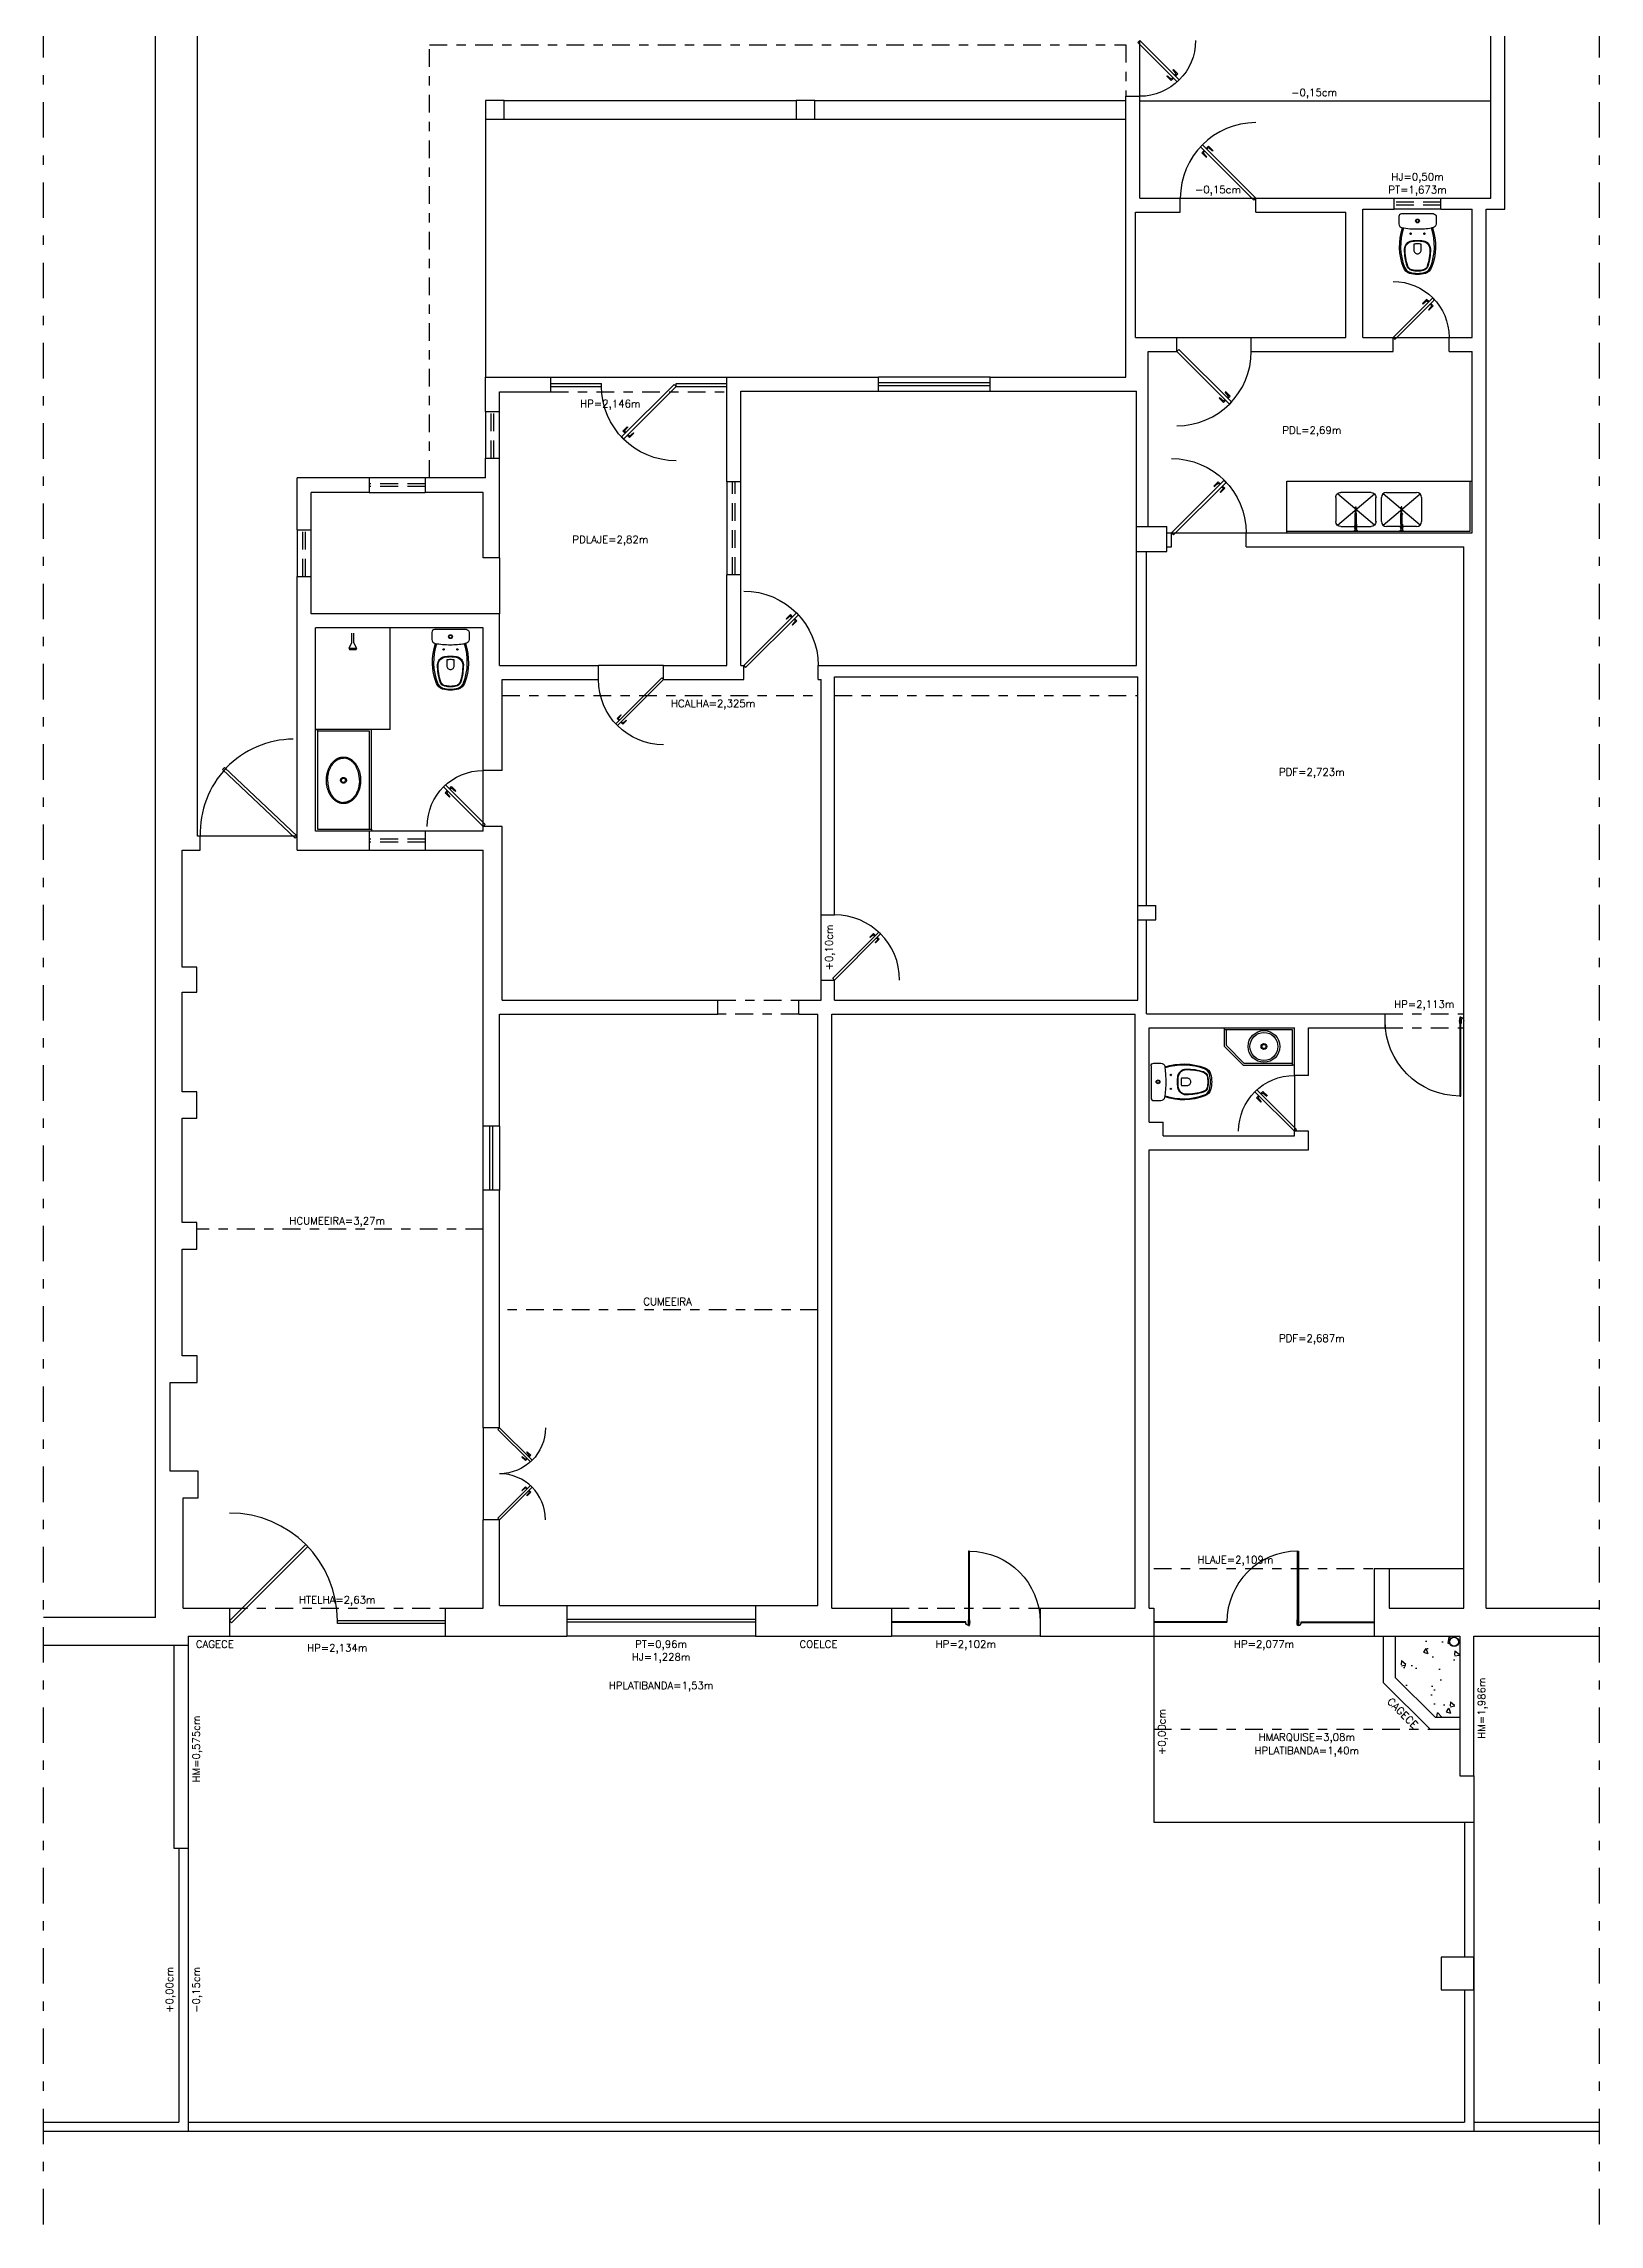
# Model space of a CAD drawing. Header units: millimetres. Extents: x 1974 to 2225, y 1614 to 1800.
# Drawn here: x 2006.59 to 2023.3, y 1619.16 to 1642.58 of the extents above; entities that cross this region are included whole.
import ezdxf
from ezdxf.enums import TextEntityAlignment as Align

# ---------------------------------------------------------------- set-up
doc = ezdxf.new("R2010")
doc.units = ezdxf.units.MM
doc.header["$LTSCALE"] = 0.03
doc.linetypes.add('DASHDOT', pattern=[25.4, 12.7, -6.35, 0, -6.35])
doc.linetypes.add('HIDDEN', pattern=[9.525, 6.35, -3.175])
for name, color, linetype in [('BANCADAS', 5, 'Continuous'), ('BLOCOS', 5, 'Continuous'), ('Esquadrias', 3, 'Continuous'), ('LOUÇAS E METAIS', 5, 'Continuous'), ('PL1', 1, 'Continuous'), ('PL2', 2, 'Continuous'), ('PL250', 250, 'Continuous'), ('PL251', 251, 'Continuous'), ('PL3', 3, 'Continuous'), ('PL4', 4, 'Continuous'), ('PL5', 5, 'Continuous'), ('PL6', 6, 'Continuous'), ('Projeção', 250, 'HIDDEN'), ('Texto', 4, 'Continuous'), ('Vegetação', 84, 'Continuous')]:
    doc.layers.add(name, color=color, linetype=linetype)
doc.styles.add('COTA50', font='ROMANS.shx', dxfattribs={"height": 0.08})

# ---------------------------------------------------------------- blocks, each defined once
blk = doc.blocks.new('porta de vidro.80.01')
at = {"layer": 'Esquadrias', "color": 6}
for p, q in [((-0.045, -0.025), (-0.045, 0.025)), ((-0.045, 0.025), (-0.042, 0.025)), ((-0.029, 0.025), (-0.032, 0.025)), ((-0.029, -0.025), (-0.029, 0.025)), ((-0.042, -0.025), (-0.045, -0.025)), ((-0.029, -0.025), (-0.032, -0.025))]:
    blk.add_line(p, q, dxfattribs=at)
at = {"layer": 'Esquadrias'}
blk.add_lwpolyline([(-0.032, 0.763), (-0.032, -0.037), (-0.042, -0.037), (-0.042, 0.763)], close=True, dxfattribs=at)
at = {"layer": 'Esquadrias', "color": 6}
for points in [[(-0.046, -0.005), (-0.045, -0.005), (-0.045, 0.005), (-0.046, 0.005)], [(-0.028, -0.005), (-0.029, -0.005), (-0.029, 0.005), (-0.028, 0.005)]]:
    blk.add_lwpolyline(points, close=True, dxfattribs=at)
blk.add_circle((-0.037, 0), 0.00294, dxfattribs=at)
at = {"layer": 'Esquadrias', "color": 250}
for centre, radius, start, end in [((-0.037, 0), 0.763, 90.3775, 179.9991), ((-0.038, 0), 0.0375, 278.5833, 359.4644)]:
    blk.add_arc(centre, radius, start, end, dxfattribs=at)
blk = doc.blocks.new('PORTA60E')
at = {"layer": 'Esquadrias'}
for p, q in [((-0.445, 0.403), (-0.424, 0.424)), ((-0.021, -0.021), (-0.445, 0.403)), ((-0.405, 0.362), (-0.429, 0.338)), ((-0.429, 0.338), (-0.383, 0.292)), ((-0.424, 0.424), (0, 0)), ((-0.398, 0.355), (-0.415, 0.339)), ((-0.415, 0.339), (-0.379, 0.297)), ((-0.384, 0.384), (-0.359, 0.408)), ((-0.383, 0.292), (-0.379, 0.297)), ((-0.377, 0.377), (-0.36, 0.393)), ((-0.36, 0.393), (-0.318, 0.357)), ((-0.359, 0.408), (-0.313, 0.362)), ((-0.313, 0.362), (-0.318, 0.357)), ((0, 0), (-0.021, -0.021))]:
    blk.add_line(p, q, dxfattribs=at)
at = {"layer": 'Esquadrias', "color": 250}
blk.add_arc((0, 0), 0.6, 90, 180, dxfattribs=at)
blk = doc.blocks.new('PORTA70E')
at = {"layer": 'Esquadrias'}
for p, q in [((-0.514, 0.476), (-0.495, 0.495)), ((-0.019, -0.019), (-0.514, 0.476)), ((-0.495, 0.495), (0, 0)), ((-0.459, 0.459), (-0.438, 0.481)), ((-0.438, 0.481), (-0.398, 0.44)), ((-0.478, 0.441), (-0.499, 0.42)), ((-0.499, 0.42), (-0.459, 0.379)), ((-0.472, 0.435), (-0.487, 0.42)), ((-0.487, 0.42), (-0.455, 0.383)), ((-0.459, 0.379), (-0.455, 0.383)), ((-0.453, 0.453), (-0.439, 0.468)), ((-0.439, 0.468), (-0.402, 0.436)), ((-0.398, 0.44), (-0.402, 0.436)), ((0, 0), (-0.019, -0.019))]:
    blk.add_line(p, q, dxfattribs=at)
at = {"layer": 'Esquadrias', "color": 250}
blk.add_arc((0, 0), 0.7, 90, 180, dxfattribs=at)
blk = doc.blocks.new('PORTA80D')
at = {"layer": 'Esquadrias'}
for p, q in [((-0.587, 0.544), (-0.566, 0.566)), ((-0.021, -0.021), (-0.587, 0.544)), ((-0.546, 0.504), (-0.571, 0.48)), ((-0.571, 0.48), (-0.525, 0.434)), ((-0.566, 0.566), (0, 0)), ((-0.539, 0.497), (-0.556, 0.48)), ((-0.556, 0.48), (-0.52, 0.438)), ((-0.525, 0.525), (-0.501, 0.549)), ((-0.518, 0.518), (-0.501, 0.535)), ((-0.501, 0.549), (-0.455, 0.503)), ((-0.501, 0.535), (-0.459, 0.499)), ((-0.455, 0.503), (-0.459, 0.499)), ((-0.525, 0.434), (-0.52, 0.438)), ((0, 0), (-0.021, -0.021))]:
    blk.add_line(p, q, dxfattribs=at)
at = {"layer": 'Esquadrias', "color": 250}
blk.add_arc((0, 0), 0.8, 90, 180, dxfattribs=at)
blk = doc.blocks.new('chuveiro.01')
at = {"layer": 'LOUÇAS E METAIS', "color": 250, "linetype": 'HIDDEN', "ltscale": 0.2}
for p, q in [((-0.04, -0.22), (-0.011, -0.158)), ((-0.04, -0.22), (-0.04, -0.224)), ((-0.04, -0.22), (0.04, -0.22)), ((-0.032, -0.232), (0.032, -0.232)), ((-0.011, -0.158), (-0.011, 0)), ((0.011, -0.158), (0.011, 0)), ((0.04, -0.22), (0.011, -0.158)), ((0.04, -0.22), (0.04, -0.224))]:
    blk.add_line(p, q, dxfattribs=at)
for centre, start, end in [((-0.032, -0.224), 180, 270), ((0.032, -0.224), 270, 0)]:
    blk.add_arc(centre, 0.008, start, end, dxfattribs=at)
blk = doc.blocks.new('CP828_p')
at = {"layer": 'PL250'}
blk.add_lwpolyline([(0.15, -0.151, -0.171417), (0.14, -0.573, -0.234797), (0.082, -0.627, -0.071727), (0, -0.639, -0.071727), (-0.081, -0.627, -0.234797), (-0.14, -0.573, -0.171398), (-0.149, -0.151)], format="xyb", dxfattribs=at)
for points in [[(-0.074, -0.205, 1), (-0.074, -0.22, 1)], [(0.075, -0.205, 1), (0.075, -0.22, 1)], [(-0.063, -0.289, 0.368101), (-0.138, -0.377, 0.078177), (-0.11, -0.562, 0.263585), (-0.06, -0.608, 0.057686), (0, -0.615, 0.057686), (0.061, -0.608, 0.263585), (0.11, -0.562, 0.078177), (0.139, -0.377, 0.368101), (0.063, -0.289, 0.039348), (0, -0.284, 0.039347)], [(-0.04, -0.326, -0.050382), (0, -0.322, -0.050382), (0.04, -0.326), (0.04, -0.388, -0.414214), (0, -0.428, -0.414214), (-0.04, -0.388)]]:
    blk.add_lwpolyline(points, format="xyb", close=True, dxfattribs=at)
at = {"layer": 'PL5'}
for points in [[(-0.171, 0, 0.4201), (-0.201, -0.029), (-0.201, -0.106, 0.366337), (-0.164, -0.148, 0.000875), (-0.161, -0.149)], [(0.171, 0, -0.4201), (0.201, -0.029), (0.201, -0.106, -0.366337), (0.165, -0.148)], [(-0.161, -0.149, 0.003054), (-0.149, -0.151)], [(0.168, -0.148, -0.042746), (0, -0.162, -0.037874), (-0.149, -0.151)]]:
    blk.add_lwpolyline(points, format="xyb", dxfattribs=at)
at = {"layer": 'PL5', "ltscale": 0.001155}
blk.add_lwpolyline([(-0.171, 0), (0.171, 0)], dxfattribs=at)
at = {"layer": 'PL5'}
blk.add_lwpolyline([(0, -0.06, 1), (0, -0.091, 1)], format="xyb", close=True, dxfattribs=at)
at = {"layer": 'PL6'}
for points in [[(-0.161, -0.149, 0.170633), (-0.151, -0.577, 0.234797), (-0.085, -0.639, 0.071727), (0, -0.651, 0.071727), (0.085, -0.639, 0.234797), (0.151, -0.577, 0.170653), (0.161, -0.149)], [(-0.062, -0.295, 0.368101), (-0.132, -0.377, 0.078177), (-0.105, -0.56, 0.262829), (-0.06, -0.602, 0.058535), (0, -0.609, 0.057686), (0.059, -0.602, 0.263585), (0.105, -0.56, 0.078177), (0.133, -0.377, 0.368101), (0.063, -0.295, 0.039348), (0, -0.29, 0.039347), (-0.062, -0.295)]]:
    blk.add_lwpolyline(points, format="xyb", dxfattribs=at)
blk.add_lwpolyline([(0, -0.055, 1), (0, -0.096, 1)], format="xyb", close=True, dxfattribs=at)
blk = doc.blocks.new('L68_p')
at = {"layer": 'LOUÇAS E METAIS', "color": 250}
for points in [[(0, 184, 0), (-6, 183, 0), (-12, 183, 0), (-17, 183, 0), (-22, 183, 0), (-27, 182, 0), (-32, 182, 0), (-37, 182, 0), (-41, 181, 0), (-45, 180, 0), (-50, 180, 0), (-53, 179, 0), (-57, 179, 0), (-61, 178, 0), (-64, 177, 0), (-67, 177, 0), (-70, 176, 0), (-73, 176, 0), (-75, 175, 0), (-77, 174, 0), (-80, 174, 0), (-82, 173, 0), (-84, 173, 0), (-86, 172, 0), (-88, 172, 0), (-95, 170, 0), (-102, 168, 0), (-109, 165, 0), (-115, 163, 0), (-122, 160, 0), (-129, 157, 0), (-136, 154, 0), (-142, 151, 0), (-146, 149, 0), (-150, 147, 0), (-153, 145, 0), (-157, 143, 0), (-160, 141, 0), (-164, 139, 0), (-167, 137, 0), (-169, 135, 0), (-172, 133, 0), (-175, 131, 0), (-177, 130, 0), (-179, 128, 0), (-181, 126, 0), (-183, 125, 0), (-185, 123, 0), (-188, 121, 0), (-191, 118, 0), (-194, 115, 0), (-198, 112, 0), (-201, 109, 0), (-205, 105, 0), (-209, 100, 0), (-213, 96, 0), (-216, 92, 0), (-220, 87, 0), (-223, 83, 0), (-226, 78, 0), (-229, 74, 0), (-231, 69, 0), (-234, 64, 0), (-236, 60, 0), (-239, 55, 0), (-241, 50, 0), (-242, 46, 0), (-243, 42, 0), (-244, 39, 0), (-245, 37, 0), (-245, 36, 0), (-246, 35, 0), (-246, 33, 0), (-246, 31, 0), (-247, 29, 0), (-247, 27, 0), (-248, 24, 0), (-248, 21, 0), (-249, 18, 0), (-249, 15, 0), (-250, 11, 0), (-250, 8, 0), (-250, 4, 0), (-250, 0, 0)], [(-250, 0, 0), (-250, -5, 0), (-250, -9, 0), (-249, -14, 0), (-249, -18, 0), (-248, -22, 0), (-248, -26, 0), (-247, -30, 0), (-246, -33, 0), (-245, -37, 0), (-244, -41, 0), (-243, -44, 0), (-241, -48, 0), (-240, -51, 0), (-239, -54, 0), (-238, -57, 0), (-236, -60, 0), (-235, -62, 0), (-234, -65, 0), (-233, -67, 0), (-231, -69, 0), (-230, -71, 0), (-229, -73, 0), (-227, -77, 0), (-224, -81, 0), (-222, -84, 0), (-219, -88, 0), (-217, -91, 0), (-214, -95, 0), (-211, -98, 0), (-208, -101, 0), (-205, -105, 0), (-202, -108, 0), (-199, -111, 0), (-196, -114, 0), (-193, -116, 0), (-191, -119, 0), (-188, -121, 0), (-186, -123, 0), (-183, -125, 0), (-181, -126, 0), (-179, -128, 0), (-177, -129, 0), (-175, -131, 0), (-173, -133, 0), (-170, -134, 0), (-167, -136, 0), (-164, -138, 0), (-160, -141, 0), (-157, -143, 0), (-153, -145, 0), (-149, -147, 0), (-144, -150, 0), (-140, -152, 0), (-136, -154, 0), (-131, -156, 0), (-125, -159, 0), (-120, -161, 0), (-113, -163, 0), (-107, -166, 0), (-101, -168, 0), (-95, -170, 0), (-88, -172, 0), (-81, -174, 0), (-75, -175, 0), (-68, -177, 0), (-61, -178, 0), (-54, -179, 0), (-47, -180, 0), (-45, -180, 0), (-44, -181, 0), (-42, -181, 0), (-41, -181, 0), (-39, -181, 0), (-37, -181, 0), (-35, -182, 0), (-33, -182, 0), (-30, -182, 0), (-27, -182, 0), (-24, -183, 0), (-20, -183, 0), (-17, -183, 0), (-13, -183, 0), (-9, -183, 0), (-5, -183, 0), (0, -184, 0)], [(0, 31, 0), (-2, 31, 0), (-5, 31, 0), (-7, 30, 0), (-9, 29, 0), (-12, 29, 0), (-14, 27, 0), (-16, 26, 0), (-18, 25, 0), (-20, 23, 0), (-22, 21, 0), (-24, 19, 0), (-25, 17, 0), (-27, 15, 0), (-28, 13, 0), (-29, 10, 0), (-30, 8, 0), (-30, 5, 0), (-30, 3, 0), (-31, 0, 0)], [(250, 0, 0), (250, 5, 0), (250, 9, 0), (249, 14, 0), (249, 18, 0), (248, 22, 0), (248, 26, 0), (247, 30, 0), (246, 33, 0), (245, 37, 0), (244, 41, 0), (243, 44, 0), (241, 48, 0), (240, 51, 0), (239, 54, 0), (238, 57, 0), (236, 60, 0), (235, 62, 0), (234, 65, 0), (233, 67, 0), (231, 69, 0), (230, 71, 0), (229, 73, 0), (227, 77, 0), (224, 81, 0), (222, 84, 0), (219, 88, 0), (217, 91, 0), (214, 95, 0), (211, 98, 0), (208, 101, 0), (205, 105, 0), (202, 108, 0), (199, 111, 0), (196, 114, 0), (193, 116, 0), (191, 119, 0), (188, 121, 0), (186, 123, 0), (183, 125, 0), (181, 126, 0), (179, 128, 0), (177, 129, 0), (175, 131, 0), (173, 133, 0), (170, 134, 0), (167, 136, 0), (164, 138, 0), (160, 141, 0), (157, 143, 0), (153, 145, 0), (149, 147, 0), (144, 150, 0), (140, 152, 0), (136, 154, 0), (131, 156, 0), (125, 159, 0), (120, 161, 0), (113, 163, 0), (107, 166, 0), (101, 168, 0), (95, 170, 0), (88, 172, 0), (81, 174, 0), (75, 175, 0), (68, 177, 0), (61, 178, 0), (54, 179, 0), (47, 180, 0), (45, 180, 0), (44, 181, 0), (42, 181, 0), (41, 181, 0), (39, 181, 0), (37, 181, 0), (35, 182, 0), (33, 182, 0), (30, 182, 0), (27, 182, 0), (24, 183, 0), (20, 183, 0), (17, 183, 0), (13, 183, 0), (9, 183, 0), (5, 183, 0), (0, 184, 0)], [(27, 15, 0), (26, 16, 0), (25, 17, 0), (24, 19, 0), (22, 21, 0), (20, 23, 0), (18, 25, 0), (16, 26, 0), (14, 27, 0), (12, 29, 0), (9, 29, 0), (7, 30, 0), (5, 31, 0), (2, 31, 0), (0, 31, 0)], [(0, -184, 0), (6, -183, 0), (12, -183, 0), (17, -183, 0), (22, -183, 0), (27, -182, 0), (32, -182, 0), (37, -182, 0), (41, -181, 0), (45, -180, 0), (50, -180, 0), (53, -179, 0), (57, -179, 0), (61, -178, 0), (64, -177, 0), (67, -177, 0), (70, -176, 0), (73, -176, 0), (75, -175, 0), (77, -174, 0), (80, -174, 0), (82, -173, 0), (84, -173, 0), (86, -172, 0), (88, -172, 0), (95, -170, 0), (102, -168, 0), (109, -165, 0), (115, -163, 0), (122, -160, 0), (129, -157, 0), (136, -154, 0), (142, -151, 0), (146, -149, 0), (150, -147, 0), (153, -145, 0), (157, -143, 0), (160, -141, 0), (164, -139, 0), (167, -137, 0), (169, -135, 0), (172, -133, 0), (175, -131, 0), (177, -130, 0), (179, -128, 0), (181, -126, 0), (183, -125, 0), (185, -123, 0), (188, -121, 0), (191, -118, 0), (194, -115, 0), (198, -112, 0), (201, -109, 0), (205, -105, 0), (209, -100, 0), (213, -96, 0), (216, -92, 0), (220, -87, 0), (223, -83, 0), (226, -78, 0), (229, -74, 0), (231, -69, 0), (234, -64, 0), (236, -60, 0), (239, -55, 0), (241, -50, 0), (242, -46, 0), (243, -42, 0), (244, -39, 0), (245, -37, 0), (245, -36, 0), (246, -35, 0), (246, -33, 0), (246, -31, 0), (247, -29, 0), (247, -27, 0), (248, -24, 0), (248, -21, 0), (249, -18, 0), (249, -15, 0), (250, -11, 0), (250, -8, 0), (250, -4, 0), (250, 0, 0)], [(-27, -15, 0), (-26, -16, 0), (-25, -17, 0), (-24, -19, 0), (-22, -21, 0), (-20, -23, 0), (-18, -25, 0), (-16, -26, 0), (-14, -27, 0), (-12, -29, 0), (-9, -29, 0), (-7, -30, 0), (-5, -31, 0), (-2, -31, 0), (0, -31, 0)], [(0, -31, 0), (2, -31, 0), (5, -31, 0), (7, -30, 0), (9, -29, 0), (12, -29, 0), (14, -27, 0), (16, -26, 0), (18, -25, 0), (20, -23, 0), (22, -21, 0), (24, -19, 0), (25, -17, 0), (27, -15, 0), (28, -13, 0), (29, -10, 0), (30, -8, 0), (30, -5, 0), (30, -3, 0), (31, 0, 0)]]:
    blk.add_polyline3d(points, dxfattribs=at)
at = {"layer": 'LOUÇAS E METAIS', "color": 6}
for points in [[(0, 171, 0), (-8, 171, 0), (-16, 170, 0), (-24, 170, 0), (-32, 169, 0), (-39, 168, 0), (-47, 167, 0), (-54, 166, 0), (-62, 165, 0), (-69, 163, 0), (-76, 162, 0), (-83, 160, 0), (-91, 158, 0), (-98, 156, 0), (-105, 153, 0), (-113, 150, 0), (-120, 147, 0), (-127, 144, 0), (-133, 141, 0), (-140, 138, 0), (-146, 135, 0), (-152, 131, 0), (-158, 127, 0), (-164, 124, 0), (-170, 120, 0), (-175, 116, 0), (-180, 111, 0), (-185, 107, 0), (-190, 103, 0), (-194, 99, 0), (-198, 94, 0), (-202, 90, 0), (-206, 86, 0), (-209, 82, 0), (-212, 77, 0), (-216, 72, 0), (-219, 68, 0), (-221, 63, 0), (-224, 58, 0), (-226, 53, 0), (-229, 48, 0), (-230, 43, 0), (-232, 38, 0), (-234, 33, 0), (-235, 28, 0), (-236, 24, 0), (-237, 19, 0), (-237, 14, 0), (-238, 10, 0), (-238, 5, 0), (-238, 0, 0)], [(0, -171, 0), (-8, -171, 0), (-16, -170, 0), (-24, -170, 0), (-32, -169, 0), (-39, -168, 0), (-47, -167, 0), (-54, -166, 0), (-62, -165, 0), (-69, -163, 0), (-76, -162, 0), (-83, -160, 0), (-91, -158, 0), (-98, -156, 0), (-105, -153, 0), (-113, -150, 0), (-120, -147, 0), (-127, -144, 0), (-133, -141, 0), (-140, -138, 0), (-146, -135, 0), (-152, -131, 0), (-158, -127, 0), (-164, -124, 0), (-170, -120, 0), (-175, -116, 0), (-180, -111, 0), (-185, -107, 0), (-190, -103, 0), (-194, -99, 0), (-198, -94, 0), (-202, -90, 0), (-206, -86, 0), (-209, -82, 0), (-212, -77, 0), (-216, -72, 0), (-219, -68, 0), (-221, -63, 0), (-224, -58, 0), (-226, -53, 0), (-229, -48, 0), (-230, -43, 0), (-232, -38, 0), (-234, -33, 0), (-235, -28, 0), (-236, -24, 0), (-237, -19, 0), (-237, -14, 0), (-238, -10, 0), (-238, -5, 0), (-238, 0, 0)], [(0, 171, 0), (8, 171, 0), (16, 170, 0), (24, 170, 0), (32, 169, 0), (39, 168, 0), (47, 167, 0), (54, 166, 0), (62, 165, 0), (69, 163, 0), (76, 162, 0), (83, 160, 0), (91, 158, 0), (98, 156, 0), (105, 153, 0), (113, 150, 0), (120, 147, 0), (127, 144, 0), (133, 141, 0), (140, 138, 0), (146, 135, 0), (152, 131, 0), (158, 127, 0), (164, 124, 0), (170, 120, 0), (175, 116, 0), (180, 111, 0), (185, 107, 0), (190, 103, 0), (194, 99, 0), (198, 94, 0), (202, 90, 0), (206, 86, 0), (209, 82, 0), (212, 77, 0), (216, 72, 0), (219, 68, 0), (221, 63, 0), (224, 58, 0), (226, 53, 0), (229, 48, 0), (230, 43, 0), (232, 38, 0), (234, 33, 0), (235, 28, 0), (236, 24, 0), (237, 19, 0), (237, 14, 0), (238, 10, 0), (238, 5, 0), (238, 0, 0)], [(0, -171, 0), (8, -171, 0), (16, -170, 0), (24, -170, 0), (32, -169, 0), (39, -168, 0), (47, -167, 0), (54, -166, 0), (62, -165, 0), (69, -163, 0), (76, -162, 0), (83, -160, 0), (91, -158, 0), (98, -156, 0), (105, -153, 0), (113, -150, 0), (120, -147, 0), (127, -144, 0), (133, -141, 0), (140, -138, 0), (146, -135, 0), (152, -131, 0), (158, -127, 0), (164, -124, 0), (170, -120, 0), (175, -116, 0), (180, -111, 0), (185, -107, 0), (190, -103, 0), (194, -99, 0), (198, -94, 0), (202, -90, 0), (206, -86, 0), (209, -82, 0), (212, -77, 0), (216, -72, 0), (219, -68, 0), (221, -63, 0), (224, -58, 0), (226, -53, 0), (229, -48, 0), (230, -43, 0), (232, -38, 0), (234, -33, 0), (235, -28, 0), (236, -24, 0), (237, -19, 0), (237, -14, 0), (238, -10, 0), (238, -5, 0), (238, 0, 0)]]:
    blk.add_polyline3d(points, dxfattribs=at)
for start, end in [(28.6479, 208.6479), (270, 28.6479), (208.6479, 270)]:
    blk.add_arc((0, 0), 22, start, end, dxfattribs=at)
at = {"layer": 'LOUÇAS E METAIS', "color": 250}
for centre, start, end in [((-1, 0), 359.9943, 28.1745), ((1, 0), 179.9943, 208.1745)]:
    blk.add_arc(centre, 31.2, start, end, dxfattribs=at)
blk = doc.blocks.new('t')
at = {"layer": 'LOUÇAS E METAIS'}
for p, q in [((487, -47), (247, -47)), ((487, -57), (247, -57)), ((476, -43), (340, -43)), ((476, -62), (340, -62)), ((476, -41), (476, -47)), ((476, -41), (494, -41)), ((476, -57), (476, -63)), ((476, -63), (494, -63)), ((488, -45), (487, -45)), ((488, -59), (487, -59)), ((487, -59), (487, -59)), ((488, -45), (506, -45)), ((488, -59), (506, -59)), ((515, -52), (500, -37)), ((500, -67), (515, -52)), ((536, -41), (558, -41)), ((536, -63), (558, -63)), ((558, -37), (558, -68)), ((559, -36), (560, -36)), ((559, -69), (560, -69)), ((565, -27), (560, -34)), ((560, -70), (560, -34)), ((560, -70), (560, -34)), ((560, -70), (560, -34)), ((560, -69), (560, -35)), ((560, -36), (560, -68)), ((560, -36), (560, -69)), ((560, -66), (560, -38)), ((560, -62), (560, -42)), ((565, -77), (560, -70)), ((565, -77), (565, -27)), ((568, -27), (565, -27)), ((568, -77), (565, -77)), ((568, -77), (568, -27))]:
    blk.add_line(p, q, dxfattribs=at)
for radius in [11, 9.11, 7.11]:
    blk.add_circle((515, -52), radius, dxfattribs=at)
for centre, radius, start, end in [((340, -52), 12, 52.3415, 156.682), ((340, -52), 12, 203.318, 307.6585), ((340, -52), 9.5, 90, 150), ((340, -52), 9.5, 210, 270), ((494, -31), 10, 270, 292.5105), ((494, -73), 10, 67.4895, 90), ((515, -73), 37.3, 62.3826, 117.6174), ((515, -31), 37.3, 242.3826, 297.6174), ((515, -52), 13, 211.2807, 148.7193), ((536, -31), 10, 247.4895, 270), ((536, -73), 10, 90, 112.5105), ((559, -37), 1, 90, 180), ((559, -68), 1, 180, 270)]:
    blk.add_arc(centre, radius, start, end, dxfattribs=at)
blk.add_ellipse((247, -52), major_axis=(0, -4.75), ratio=0.866025, dxfattribs=at)
for major_axis, ratio, start_param, end_param in [((0, 6.75), 0.145907, 2.351393, 7.073385), ((0, -4.75), 0.103175, 0, 3.141593)]:
    blk.add_ellipse((487, -52), major_axis=major_axis, ratio=ratio, start_param=start_param, end_param=end_param, dxfattribs=at)
blk = doc.blocks.new('erwerh')
at = {"layer": 'BLOCOS', "color": 6}
for p, q in [((557523.002, 9587158.794), (557523.002, 9587159.057)), ((557523.046, 9587159.1), (557523.256, 9587159.1)), ((557523.3, 9587159.057), (557523.3, 9587158.794)), ((557523.256, 9587158.75), (557523.046, 9587158.75))]:
    blk.add_line(p, q, dxfattribs=at)
at = {"layer": 'BLOCOS', "color": 250}
for p, q in [((557523.014, 9587158.764), (557523.288, 9587159.086)), ((557523.014, 9587159.086), (557523.288, 9587158.764))]:
    blk.add_line(p, q, dxfattribs=at)
at = {"layer": 'BLOCOS', "color": 6}
for centre, start, end in [((557523.046, 9587159.057), 90, 180), ((557523.256, 9587159.057), 0, 90), ((557523.046, 9587158.794), 180, 270), ((557523.256, 9587158.794), 270, 0)]:
    blk.add_arc(centre, 0.0437, start, end, dxfattribs=at)

msp = doc.modelspace()

# ---------------------------------------------------------------- hatches: boundary and pattern name
at = {"layer": 'Vegetação'}
h = msp.add_hatch(dxfattribs=at)
h.set_pattern_fill('AR-CONC', color=256, scale=0.003, angle=270)
h.paths.add_polyline_path([(2021.795, 1625.481), (2021.107, 1625.481), (2021.107, 1625.035), (2021.53, 1624.612), (2021.795, 1624.612)])
h.paths.add_polyline_path([(2021.685, 1625.421, -1), (2021.785, 1625.421, -1)], flags=16)

# ---------------------------------------------------------------- linework, layer by layer
at = {"color": 5, "linetype": 'DASHDOT'}
for p, q in [((2006.586, 1619.163), (2006.586, 1646.749)), ((2023.295, 1619.163), (2023.295, 1646.749))]:
    msp.add_line(p, q, dxfattribs=at)
at = {"layer": 'BANCADAS', "color": 6}
for p, q in [((2019.94, 1637.884), (2021.909, 1637.884)), ((2019.94, 1637.349), (2019.94, 1637.884)), ((2010.107, 1635.219), (2009.527, 1635.219)), ((2010.107, 1634.147), (2010.107, 1635.219)), ((2019.27, 1631.814), (2019.27, 1631.994)), ((2019.27, 1631.814), (2019.47, 1631.614)), ((2019.47, 1631.614), (2020, 1631.614))]:
    msp.add_line(p, q, dxfattribs=at)
at = {"layer": 'BANCADAS', "color": 250}
for p, q in [((2010.087, 1635.199), (2009.527, 1635.199)), ((2010.087, 1634.147), (2010.087, 1635.199)), ((2019.29, 1631.823), (2019.29, 1631.994)), ((2019.29, 1631.823), (2019.478, 1631.634)), ((2019.478, 1631.634), (2020, 1631.634))]:
    msp.add_line(p, q, dxfattribs=at)
at = {"layer": 'BANCADAS'}
msp.add_line((2021.037, 1626.208), (2021.84, 1626.208), dxfattribs=at)
for points in [[(2019.94, 1637.329), (2019.94, 1637.349), (2021.909, 1637.349), (2021.909, 1637.884), (2021.929, 1637.884)], [(2009.507, 1635.219), (2009.527, 1635.219), (2009.527, 1634.147), (2010.107, 1634.147), (2010.107, 1634.127)], [(2020.02, 1631.614), (2020, 1631.614), (2020, 1631.994), (2019.27, 1631.994), (2019.27, 1632.014)]]:
    msp.add_lwpolyline(points, dxfattribs=at)
at = {"layer": 'BANCADAS', "color": 250}
for radius in [0.17, 0.0306]:
    msp.add_circle((2019.692, 1631.814), radius, dxfattribs=at)
at = {"layer": 'BANCADAS', "color": 6}
for radius in [0.15, 0.022]:
    msp.add_circle((2019.692, 1631.814), radius, dxfattribs=at)
at = {"layer": 'Esquadrias', "linetype": 'HIDDEN'}
for p, q in [((2021.592, 1640.881), (2021.092, 1640.881)), ((2021.592, 1640.851), (2021.092, 1640.851)), ((2011.392, 1638.133), (2011.392, 1638.633)), ((2011.422, 1638.133), (2011.422, 1638.633)), ((2013.983, 1636.879), (2013.983, 1637.879)), ((2014.013, 1636.879), (2014.013, 1637.879)), ((2010.683, 1637.858), (2010.083, 1637.858)), ((2010.683, 1637.828), (2010.083, 1637.828)), ((2009.37, 1636.862), (2009.37, 1637.362)), ((2009.4, 1636.862), (2009.4, 1637.362)), ((2010.683, 1634.04), (2010.083, 1634.04)), ((2010.683, 1634.01), (2010.083, 1634.01))]:
    msp.add_line(p, q, dxfattribs=at)
at = {"layer": 'Esquadrias'}
for p, q in [((2012.034, 1638.934), (2012.579, 1638.934)), ((2012.034, 1638.904), (2012.579, 1638.904)), ((2012.579, 1638.904), (2012.579, 1638.934)), ((2013.379, 1638.904), (2013.379, 1638.934)), ((2013.379, 1638.934), (2013.923, 1638.934)), ((2013.379, 1638.904), (2013.923, 1638.904)), ((2016.751, 1638.943), (2015.551, 1638.943)), ((2015.551, 1638.913), (2016.751, 1638.913)), ((2011.38, 1630.271), (2011.38, 1630.957)), ((2011.41, 1630.271), (2011.41, 1630.957)), ((2010.898, 1625.646), (2009.741, 1625.646)), ((2009.741, 1625.616), (2009.741, 1625.646)), ((2010.898, 1625.616), (2009.741, 1625.616)), ((2014.23, 1625.661), (2012.206, 1625.661)), ((2014.23, 1625.631), (2012.206, 1625.631)), ((2016.489, 1625.636), (2015.692, 1625.636)), ((2016.489, 1625.626), (2015.692, 1625.626)), ((2016.489, 1625.626), (2016.489, 1625.636)), ((2019.294, 1625.636), (2018.51, 1625.636)), ((2019.294, 1625.626), (2018.51, 1625.626)), ((2019.294, 1625.626), (2019.294, 1625.636)), ((2020.094, 1625.626), (2020.094, 1625.636)), ((2020.094, 1625.636), (2020.877, 1625.636)), ((2020.094, 1625.626), (2020.877, 1625.626))]:
    msp.add_line(p, q, dxfattribs=at)
msp.add_lwpolyline([(2009.402, 1626.465), (2008.584, 1625.646), (2008.605, 1625.625), (2009.423, 1626.443)], close=True, dxfattribs=at)
at = {"layer": 'Esquadrias', "color": 250}
for centre, radius, start, end in [((2009.274, 1634.109), 1.006, 90.3651, 182.0487), ((2008.584, 1625.646), 1.157, 0, 90)]:
    msp.add_arc(centre, radius, start, end, dxfattribs=at)
at = {"layer": 'PL1'}
for p, q in [((2007.786, 1625.681), (2007.786, 1646.749)), ((2008.239, 1634.073), (2008.239, 1646.749)), ((2022.278, 1640.806), (2022.278, 1646.749)), ((2022.128, 1640.926), (2022.128, 1645.099)), ((2018.208, 1639.003), (2018.208, 1642.019)), ((2018.208, 1642.019), (2018.358, 1642.019)), ((2018.358, 1640.926), (2018.358, 1642.019)), ((2018.358, 1640.926), (2018.794, 1640.926)), ((2018.794, 1640.776), (2018.794, 1640.926)), ((2019.604, 1640.776), (2019.604, 1640.926)), ((2019.604, 1640.926), (2021.092, 1640.926)), ((2021.092, 1640.806), (2021.092, 1640.926)), ((2021.592, 1640.806), (2021.592, 1640.926)), ((2021.592, 1640.926), (2022.128, 1640.926)), ((2018.314, 1639.43), (2018.314, 1640.776)), ((2018.314, 1640.776), (2018.794, 1640.776)), ((2019.604, 1640.776), (2020.571, 1640.776)), ((2020.571, 1639.43), (2020.571, 1640.776)), ((2020.755, 1639.43), (2020.755, 1640.806)), ((2020.755, 1640.806), (2021.092, 1640.806)), ((2021.592, 1640.806), (2021.929, 1640.806)), ((2021.929, 1639.43), (2021.929, 1640.806)), ((2022.079, 1625.781), (2022.079, 1640.806)), ((2022.079, 1640.806), (2022.278, 1640.806)), ((2018.314, 1639.43), (2018.757, 1639.43)), ((2018.45, 1637.399), (2018.45, 1639.28)), ((2018.45, 1639.28), (2018.757, 1639.28)), ((2018.757, 1639.28), (2018.757, 1639.43)), ((2019.557, 1639.28), (2019.557, 1639.43)), ((2019.557, 1639.43), (2020.571, 1639.43)), ((2019.557, 1639.28), (2021.081, 1639.28)), ((2020.755, 1639.43), (2021.081, 1639.43)), ((2021.081, 1639.28), (2021.081, 1639.43)), ((2021.681, 1639.28), (2021.681, 1639.43)), ((2021.681, 1639.43), (2021.929, 1639.43)), ((2021.681, 1639.28), (2021.929, 1639.28)), ((2021.929, 1637.329), (2021.929, 1639.28)), ((2011.331, 1639.003), (2012.034, 1639.003)), ((2011.331, 1638.633), (2011.331, 1639.003)), ((2011.483, 1638.844), (2012.034, 1638.844)), ((2011.483, 1638.633), (2011.483, 1638.844)), ((2012.034, 1638.844), (2012.034, 1639.003)), ((2013.923, 1639.003), (2015.551, 1639.003)), ((2013.923, 1637.879), (2013.923, 1639.003)), ((2014.073, 1638.853), (2015.551, 1638.853)), ((2014.073, 1637.879), (2014.073, 1638.853)), ((2015.551, 1638.853), (2015.551, 1639.003)), ((2016.751, 1638.853), (2016.751, 1639.003)), ((2016.751, 1639.003), (2018.208, 1639.003)), ((2016.751, 1638.853), (2018.323, 1638.853)), ((2018.323, 1635.905), (2018.323, 1638.853)), ((2011.331, 1638.633), (2011.483, 1638.633)), ((2011.331, 1637.922), (2011.331, 1638.133)), ((2011.331, 1638.133), (2011.483, 1638.133)), ((2011.483, 1637.061), (2011.483, 1638.133)), ((2010.083, 1637.922), (2009.31, 1637.922)), ((2009.31, 1637.362), (2009.31, 1637.922)), ((2010.083, 1637.922), (2010.083, 1637.763)), ((2011.331, 1637.922), (2010.683, 1637.922)), ((2010.683, 1637.922), (2010.683, 1637.763)), ((2014.073, 1637.879), (2013.923, 1637.879)), ((2010.083, 1637.763), (2009.46, 1637.763)), ((2009.46, 1637.362), (2009.46, 1637.763)), ((2011.306, 1637.763), (2010.683, 1637.763)), ((2011.306, 1637.061), (2011.306, 1637.763)), ((2018.323, 1637.399), (2018.651, 1637.399)), ((2018.651, 1637.129), (2018.651, 1637.399)), ((2009.31, 1637.362), (2009.46, 1637.362)), ((2018.651, 1637.329), (2018.701, 1637.329)), ((2018.651, 1637.179), (2018.701, 1637.179)), ((2018.701, 1637.179), (2018.701, 1637.329)), ((2019.501, 1637.179), (2019.501, 1637.329)), ((2019.501, 1637.329), (2021.929, 1637.329)), ((2019.501, 1637.179), (2021.84, 1637.179)), ((2021.84, 1625.781), (2021.84, 1637.179)), ((2011.483, 1637.061), (2011.306, 1637.061)), ((2018.323, 1637.129), (2018.651, 1637.129)), ((2018.431, 1633.328), (2018.431, 1637.129)), ((2009.31, 1633.923), (2009.31, 1636.862)), ((2009.31, 1636.862), (2009.46, 1636.862)), ((2009.46, 1636.461), (2009.46, 1636.862)), ((2013.923, 1635.905), (2013.923, 1636.879)), ((2014.073, 1636.879), (2013.923, 1636.879)), ((2014.073, 1635.905), (2014.073, 1636.879)), ((2011.483, 1636.461), (2009.46, 1636.461)), ((2011.483, 1635.905), (2011.483, 1636.461)), ((2011.306, 1636.311), (2009.507, 1636.311)), ((2009.507, 1634.127), (2009.507, 1636.311)), ((2011.306, 1634.778), (2011.306, 1636.311)), ((2011.483, 1635.905), (2012.545, 1635.905)), ((2012.545, 1635.755), (2012.545, 1635.905)), ((2013.245, 1635.755), (2013.245, 1635.905)), ((2013.245, 1635.905), (2013.923, 1635.905)), ((2014.073, 1635.905), (2014.105, 1635.905)), ((2014.105, 1635.755), (2014.105, 1635.905)), ((2014.905, 1635.755), (2014.905, 1635.905)), ((2014.905, 1635.905), (2018.323, 1635.905)), ((2015.08, 1635.783), (2018.338, 1635.783)), ((2015.08, 1633.228), (2015.08, 1635.783)), ((2018.338, 1632.31), (2018.338, 1635.783)), ((2011.511, 1635.755), (2012.545, 1635.755)), ((2011.511, 1634.778), (2011.511, 1635.755)), ((2013.245, 1635.755), (2014.105, 1635.755)), ((2014.905, 1635.755), (2014.936, 1635.755)), ((2014.936, 1633.228), (2014.936, 1635.755)), ((2011.511, 1634.778), (2011.306, 1634.778)), ((2010.083, 1634.127), (2009.507, 1634.127)), ((2010.083, 1634.127), (2010.083, 1633.923)), ((2011.306, 1634.127), (2010.683, 1634.127)), ((2010.683, 1634.127), (2010.683, 1633.923)), ((2011.306, 1634.127), (2011.306, 1634.178)), ((2011.511, 1634.178), (2011.306, 1634.178)), ((2011.511, 1632.31), (2011.511, 1634.178)), ((2008.075, 1632.665), (2008.075, 1633.923)), ((2008.075, 1633.923), (2008.268, 1633.923)), ((2008.268, 1634.073), (2008.239, 1634.073)), ((2008.268, 1633.923), (2008.268, 1634.073)), ((2009.31, 1633.923), (2010.083, 1633.923)), ((2010.683, 1633.923), (2011.306, 1633.923)), ((2011.306, 1630.957), (2011.306, 1633.923)), ((2014.936, 1633.228), (2015.08, 1633.228)), ((2018.338, 1633.328), (2018.531, 1633.328)), ((2018.531, 1633.173), (2018.531, 1633.328)), ((2018.338, 1633.173), (2018.531, 1633.173)), ((2018.431, 1632.164), (2018.431, 1633.173)), ((2008.23, 1632.665), (2008.075, 1632.665)), ((2008.23, 1632.396), (2008.23, 1632.665)), ((2014.936, 1632.31), (2014.936, 1632.528)), ((2014.936, 1632.528), (2015.08, 1632.528)), ((2015.08, 1632.31), (2015.08, 1632.528)), ((2008.075, 1631.327), (2008.075, 1632.396)), ((2008.075, 1632.396), (2008.23, 1632.396)), ((2011.511, 1632.31), (2013.829, 1632.31)), ((2013.829, 1632.16), (2013.829, 1632.31)), ((2014.696, 1632.16), (2014.696, 1632.31)), ((2014.696, 1632.31), (2014.936, 1632.31)), ((2015.08, 1632.31), (2018.338, 1632.31)), ((2011.483, 1632.16), (2013.829, 1632.16)), ((2011.483, 1630.957), (2011.483, 1632.16)), ((2014.696, 1632.16), (2014.902, 1632.16)), ((2014.902, 1625.809), (2014.902, 1632.16)), ((2015.052, 1625.781), (2015.052, 1632.16)), ((2015.052, 1632.16), (2018.31, 1632.16)), ((2018.31, 1625.781), (2018.31, 1632.16)), ((2018.431, 1632.164), (2020.993, 1632.164)), ((2018.46, 1632.014), (2020.02, 1632.014)), ((2018.46, 1631.003), (2018.46, 1632.014)), ((2020.02, 1631.503), (2020.02, 1632.014)), ((2020.17, 1632.014), (2020.993, 1632.014)), ((2020.17, 1631.503), (2020.17, 1632.014)), ((2020.993, 1632.014), (2020.993, 1632.164)), ((2008.23, 1631.327), (2008.075, 1631.327)), ((2008.23, 1631.044), (2008.23, 1631.327)), ((2020.17, 1631.503), (2020.02, 1631.503)), ((2008.075, 1629.925), (2008.075, 1631.044)), ((2008.075, 1631.044), (2008.23, 1631.044)), ((2011.483, 1630.957), (2011.306, 1630.957)), ((2018.46, 1631.003), (2018.61, 1631.003)), ((2018.61, 1630.853), (2018.61, 1631.003)), ((2018.61, 1630.853), (2020.02, 1630.853)), ((2020.02, 1630.853), (2020.02, 1630.903)), ((2020.17, 1630.903), (2020.02, 1630.903)), ((2020.17, 1630.703), (2020.17, 1630.903)), ((2018.46, 1625.781), (2018.46, 1630.703)), ((2018.46, 1630.703), (2020.17, 1630.703)), ((2011.306, 1627.719), (2011.306, 1630.271)), ((2011.483, 1630.271), (2011.306, 1630.271)), ((2011.483, 1627.719), (2011.483, 1630.271)), ((2008.23, 1629.925), (2008.075, 1629.925)), ((2008.23, 1629.638), (2008.23, 1629.925)), ((2008.075, 1628.493), (2008.075, 1629.638)), ((2008.075, 1629.638), (2008.23, 1629.638)), ((2008.235, 1628.493), (2008.075, 1628.493)), ((2008.235, 1628.206), (2008.235, 1628.493)), ((2007.946, 1627.252), (2007.946, 1628.206)), ((2007.946, 1628.206), (2008.235, 1628.206)), ((2011.483, 1627.719), (2011.306, 1627.719)), ((2008.245, 1627.252), (2007.946, 1627.252)), ((2008.245, 1626.966), (2008.245, 1627.252)), ((2008.086, 1625.781), (2008.086, 1626.966)), ((2008.086, 1626.966), (2008.245, 1626.966)), ((2011.306, 1625.781), (2011.306, 1626.732)), ((2011.483, 1626.732), (2011.306, 1626.732)), ((2011.483, 1625.809), (2011.483, 1626.732)), ((2020.877, 1626.208), (2020.877, 1625.481)), ((2020.877, 1626.208), (2021.037, 1626.208)), ((2021.037, 1626.208), (2021.037, 1625.781)), ((2008.086, 1625.781), (2008.584, 1625.781)), ((2008.584, 1625.781), (2008.584, 1625.481)), ((2010.898, 1625.781), (2010.898, 1625.481)), ((2010.898, 1625.781), (2011.306, 1625.781)), ((2011.483, 1625.809), (2012.206, 1625.809)), ((2012.206, 1625.809), (2012.206, 1625.481)), ((2014.23, 1625.809), (2014.23, 1625.481)), ((2014.23, 1625.809), (2014.902, 1625.809)), ((2015.052, 1625.781), (2015.692, 1625.781)), ((2015.692, 1625.781), (2015.692, 1625.481)), ((2017.289, 1625.781), (2017.289, 1625.481)), ((2017.289, 1625.781), (2018.31, 1625.781)), ((2018.46, 1625.781), (2018.51, 1625.781)), ((2018.51, 1625.781), (2018.51, 1625.481)), ((2021.037, 1625.781), (2021.84, 1625.781)), ((2022.079, 1625.781), (2023.295, 1625.781)), ((2007.786, 1625.681), (2006.586, 1625.681)), ((2008.14, 1625.481), (2008.584, 1625.481)), ((2008.14, 1625.481), (2008.14, 1625.381)), ((2010.898, 1625.481), (2012.206, 1625.481)), ((2014.23, 1625.481), (2015.692, 1625.481)), ((2017.289, 1625.481), (2018.51, 1625.481)), ((2020.877, 1625.481), (2021.795, 1625.481)), ((2021.795, 1625.481), (2021.795, 1623.981)), ((2021.945, 1623.981), (2021.945, 1625.481)), ((2021.945, 1625.481), (2023.295, 1625.481)), ((2008.14, 1625.381), (2006.586, 1625.381)), ((2021.795, 1623.981), (2021.945, 1623.981))]:
    msp.add_line(p, q, dxfattribs=at)
for points in [[(2011.331, 1641.773), (2011.531, 1641.773), (2011.531, 1641.973), (2011.331, 1641.973)], [(2014.67, 1641.773), (2014.87, 1641.773), (2014.87, 1641.973), (2014.67, 1641.973)]]:
    msp.add_lwpolyline(points, close=True, dxfattribs=at)
at = {"layer": 'PL2'}
msp.add_lwpolyline([(2021.595, 1621.684), (2021.945, 1621.684), (2021.945, 1622.034), (2021.595, 1622.034)], close=True, dxfattribs=at)
at = {"layer": 'PL250'}
for p, q in [((2018.358, 1642.019), (2018.358, 1642.619)), ((2018.358, 1641.969), (2022.128, 1641.969)), ((2011.331, 1641.773), (2011.331, 1639.003)), ((2018.794, 1640.926), (2019.604, 1640.926)), ((2018.757, 1639.43), (2019.557, 1639.43)), ((2021.081, 1639.43), (2021.681, 1639.43)), ((2012.034, 1639.003), (2013.923, 1639.003)), ((2018.701, 1637.329), (2019.501, 1637.329)), ((2011.483, 1637.061), (2011.483, 1636.461)), ((2010.307, 1635.219), (2010.307, 1636.311)), ((2013.245, 1635.905), (2012.545, 1635.905)), ((2010.307, 1635.219), (2009.507, 1635.219)), ((2011.306, 1634.178), (2011.306, 1634.778)), ((2009.31, 1634.073), (2008.268, 1634.073)), ((2014.936, 1632.528), (2014.936, 1633.228)), ((2020.02, 1631.503), (2020.02, 1630.903)), ((2011.306, 1627.719), (2011.306, 1626.732)), ((2008.584, 1625.481), (2010.898, 1625.481)), ((2017.289, 1625.481), (2015.692, 1625.481)), ((2018.51, 1625.481), (2020.877, 1625.481)), ((2018.51, 1625.481), (2018.51, 1623.482)), ((2021.945, 1623.981), (2021.945, 1620.163)), ((2018.51, 1623.482), (2021.945, 1623.482)), ((2008.14, 1623.202), (2008.14, 1620.163)), ((2006.586, 1620.163), (2023.295, 1620.163))]:
    msp.add_line(p, q, dxfattribs=at)
at = {"layer": 'PL251'}
for p, q in [((2021.845, 1623.482), (2021.845, 1622.034)), ((2008.04, 1623.202), (2008.04, 1620.263)), ((2021.845, 1621.684), (2021.845, 1620.263)), ((2006.586, 1620.263), (2008.04, 1620.263)), ((2008.14, 1620.263), (2021.845, 1620.263)), ((2021.945, 1620.263), (2023.295, 1620.263))]:
    msp.add_line(p, q, dxfattribs=at)
at = {"layer": 'PL3'}
msp.add_lwpolyline([(2008.509, 1634.789), (2009.289, 1634.052), (2009.31, 1634.073), (2008.53, 1634.81)], close=True, dxfattribs=at)
for radius in [0.05, 0.048]:
    msp.add_circle((2021.735, 1625.421), radius, dxfattribs=at)
at = {"layer": 'PL4'}
for p, q in [((2021.092, 1640.926), (2021.592, 1640.926)), ((2021.592, 1640.806), (2021.092, 1640.806)), ((2016.751, 1639.003), (2015.551, 1639.003)), ((2015.551, 1638.853), (2016.751, 1638.853)), ((2011.331, 1638.633), (2011.331, 1638.133)), ((2011.483, 1638.133), (2011.483, 1638.633)), ((2010.683, 1637.922), (2010.083, 1637.922)), ((2013.923, 1637.879), (2013.923, 1636.879)), ((2014.073, 1636.879), (2014.073, 1637.879)), ((2010.083, 1637.763), (2010.683, 1637.763)), ((2009.31, 1637.362), (2009.31, 1636.862)), ((2009.46, 1636.862), (2009.46, 1637.362)), ((2010.683, 1634.127), (2010.083, 1634.127)), ((2010.083, 1633.923), (2010.683, 1633.923)), ((2011.306, 1630.271), (2011.306, 1630.957)), ((2011.483, 1630.957), (2011.483, 1630.271)), ((2012.206, 1625.809), (2014.23, 1625.809)), ((2014.23, 1625.481), (2012.206, 1625.481)), ((2020.977, 1624.981), (2020.977, 1625.481)), ((2021.107, 1625.035), (2021.107, 1625.481)), ((2021.107, 1625.035), (2021.53, 1624.612)), ((2020.977, 1624.981), (2021.477, 1624.482)), ((2021.53, 1624.612), (2021.795, 1624.612)), ((2021.477, 1624.482), (2021.795, 1624.482))]:
    msp.add_line(p, q, dxfattribs=at)
at = {"layer": 'PL5'}
for p, q in [((2011.531, 1641.973), (2014.67, 1641.973)), ((2014.87, 1641.973), (2018.208, 1641.973)), ((2011.531, 1641.773), (2014.67, 1641.773)), ((2014.87, 1641.773), (2018.208, 1641.773)), ((2007.99, 1623.202), (2007.99, 1625.381)), ((2008.14, 1625.381), (2008.14, 1623.202)), ((2008.14, 1623.202), (2007.99, 1623.202))]:
    msp.add_line(p, q, dxfattribs=at)
at = {"layer": 'Projeção', "linetype": 'DASHDOT', "ltscale": 0.5}
for p, q in [((2018.208, 1642.573), (2018.208, 1642.019)), ((2012.034, 1638.844), (2013.923, 1638.844)), ((2011.511, 1635.583), (2014.936, 1635.583)), ((2015.08, 1635.583), (2018.338, 1635.583)), ((2013.829, 1632.31), (2014.696, 1632.31)), ((2014.696, 1632.16), (2013.829, 1632.16)), ((2020.993, 1632.164), (2021.84, 1632.164)), ((2020.993, 1632.014), (2021.84, 1632.014)), ((2011.306, 1629.852), (2008.23, 1629.852)), ((2014.902, 1628.985), (2011.483, 1628.985)), ((2018.51, 1626.208), (2020.877, 1626.208)), ((2008.584, 1625.781), (2010.898, 1625.781)), ((2015.692, 1625.781), (2017.289, 1625.781)), ((2018.51, 1624.482), (2021.795, 1624.482))]:
    msp.add_line(p, q, dxfattribs=at)
msp.add_lwpolyline([(2010.731, 1637.922), (2010.731, 1642.573), (2018.208, 1642.573)], dxfattribs=at)

# ---------------------------------------------------------------- block references
at = {"layer": 'Esquadrias', "xscale": 1.012500000002004, "yscale": 1.012500000002004, "zscale": 1.012500000002004}
msp.add_blockref('PORTA80D', (2019.604, 1640.926), dxfattribs=at)
at = {"layer": 'Esquadrias'}
for name, p, rotation in [('PORTA80D', (2018.757, 1639.28), 180), ('PORTA70E', (2015.08, 1632.528), 270)]:
    msp.add_blockref(name, p, dxfattribs=dict(at, rotation=rotation))
at = {"layer": 'Esquadrias', "xscale": -1, "rotation": 180}
for name, p in [('PORTA80D', (2013.379, 1638.904)), ('PORTA70E', (2013.245, 1635.755))]:
    msp.add_blockref(name, p, dxfattribs=at)
at = {"layer": 'Esquadrias', "xscale": -1}
for name, p in [('PORTA80D', (2018.701, 1637.329)), ('PORTA80D', (2014.105, 1635.905)), ('porta de vidro.80.01', (2016.489, 1625.631))]:
    msp.add_blockref(name, p, dxfattribs=at)
at = {"layer": 'Esquadrias'}
for name, p, xscale, yscale, zscale, rotation in [('porta de vidro.80.01', (2021.84, 1632.089), -1.058750000000019, 1.058750000000019, 1.058750000000019, 180), ('PORTA60E', (2011.483, 1627.719), -0.8225000000001914, 0.8225000000001914, 0.8225000000001914, 270), ('PORTA60E', (2011.483, 1626.732), 0.8225000000001914, 0.8225000000001914, 0.8225000000001914, 270)]:
    msp.add_blockref(name, p, dxfattribs=dict(at, xscale=xscale, yscale=yscale, zscale=zscale, rotation=rotation))
msp.add_blockref('porta de vidro.80.01', (2020.094, 1625.631), dxfattribs=at)
at = {"layer": 'LOUÇAS E METAIS', "xscale": -1}
for p in [(2021.342, 1640.756), (2010.956, 1636.291)]:
    msp.add_blockref('CP828_p', p, dxfattribs=at)
at = {"layer": 'LOUÇAS E METAIS', "linetype": 'Continuous', "yscale": 1.234285699259107, "zscale": 1.234285699259107}
for p, xscale, rotation in [((-11831272.478, -686505.271), -1.234285699259107, 270), ((11835314.328, -686505.271), 1.234285699259107, 90.00000000000001)]:
    msp.add_blockref('erwerh', p, dxfattribs=dict(at, xscale=xscale, rotation=rotation))
at = {"layer": 'LOUÇAS E METAIS'}
for name, p, xscale, yscale, zscale, rotation in [('t', (2020.72, 1637.804), 0.0007999999999810826, 0.0007999999999810826, 0.0007999999999810826, 270), ('t', (2021.129, 1637.804), -0.0007999999999810826, 0.0007999999999810826, 0.0007999999999810826, 90), ('L68_p', (2009.807, 1634.673), -0.001000000134098136, 0.001000000134098136, 0.001000000134098136, 90)]:
    msp.add_blockref(name, p, dxfattribs=dict(at, xscale=xscale, yscale=yscale, zscale=zscale, rotation=rotation))
msp.add_blockref('chuveiro.01', (2009.907, 1636.311), dxfattribs=at)
at = {"layer": 'LOUÇAS E METAIS', "xscale": -1, "rotation": 90}
msp.add_blockref('CP828_p', (2018.48, 1631.434), dxfattribs=at)
at = {"layer": 'PL1', "xscale": -1}
for p, rotation in [((2018.358, 1642.619), 270), ((2011.306, 1634.178), 90), ((2020.02, 1630.903), 90)]:
    msp.add_blockref('PORTA60E', p, dxfattribs=dict(at, rotation=rotation))
msp.add_blockref('PORTA60E', (2021.081, 1639.43), dxfattribs=at)

# ---------------------------------------------------------------- texts
at = {"layer": 'Texto', "style": 'COTA50'}
for s, p in [('-0,15cm', (2020.232, 1642.02)), ('HJ=0,50m', (2021.342, 1641.114)), ('-0,15cm', (2019.199, 1640.977)), ('PT=1,673m', (2021.342, 1640.976)), ('HP=2,146m', (2012.673, 1638.678)), ('PDL=2,69m', (2020.207, 1638.393)), ('PDLAJE=2,82m', (2012.673, 1637.219)), ('HCALHA=2,325m', (2013.777, 1635.458)), ('PDF=2,723m', (2020.207, 1634.722)), ('HP=2,113m', (2021.415, 1632.228)), ('HCUMEEIRA=3,27m', (2009.74, 1629.902)), ('CUMEEIRA', (2013.287, 1629.034)), ('PDF=2,687m', (2020.207, 1628.64)), ('HLAJE=2,109m', (2019.386, 1626.262)), ('HTELHA=2,63m', (2009.74, 1625.831)), ('CAGECE', (2008.425, 1625.356)), ('HP=2,134m', (2009.74, 1625.315)), ('HJ=1,228m', (2013.218, 1625.218)), ('PT=0,96m', (2013.218, 1625.356)), ('COELCE', (2014.908, 1625.356)), ('HP=2,102m', (2016.491, 1625.356)), ('HP=2,077m', (2019.694, 1625.356)), ('HPLATIBANDA=1,53m', (2013.218, 1624.911)), ('HPLATIBANDA=1,40m', (2020.153, 1624.212)), ('HMARQUISE=3,08m', (2020.153, 1624.357))]:
    msp.add_text(s, height=0.08, dxfattribs=at).set_placement(p, align=Align.CENTER)
for s, rotation, p in [('+0,10cm', 90, (2015.061, 1632.878)), ('HM=1,986m', 90, (2022.07, 1624.708)), ('CAGECE', 315, (2021.154, 1624.627)), ('HM=0,575cm', 90, (2008.265, 1624.269)), ('+0,00cm', 90, (2018.635, 1624.452)), ('+0,00cm', 90, (2007.977, 1621.683)), ('-0,15cm', 90, (2008.265, 1621.683))]:
    msp.add_text(s, height=0.08, rotation=rotation, dxfattribs=at).set_placement(p, align=Align.CENTER)

doc.saveas('drawing.dxf')
